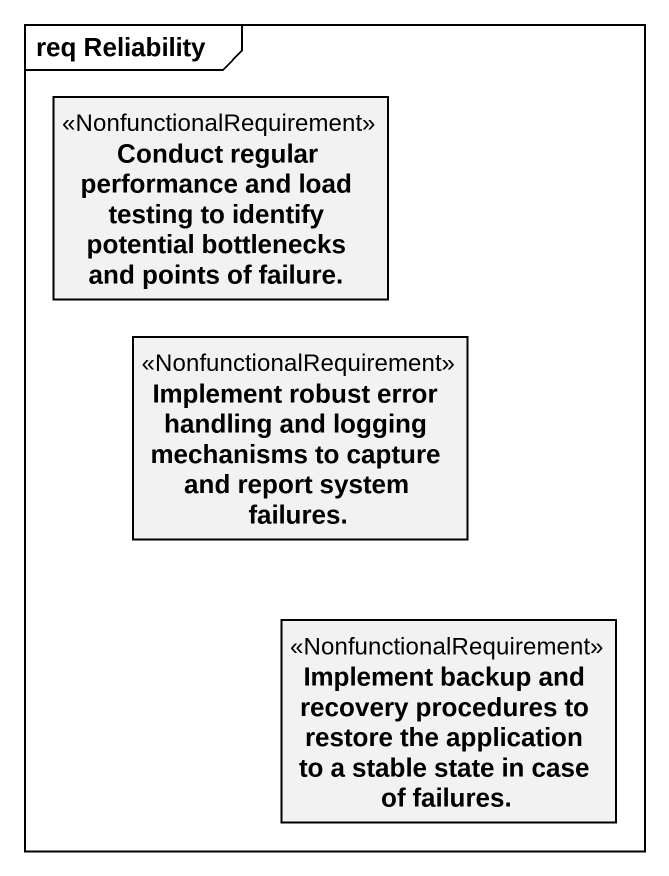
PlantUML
@startuml
mainframe req Reliability
hide circle
hide empty members
class "Conduct regular performance and load testing to identify potential bottlenecks and points of failure." as Conduct_regular_performance <<NonfunctionalRequirement>>
class "Implement robust error handling and logging mechanisms to capture and report system failures." as Implement_robust_error <<NonfunctionalRequirement>>
class "Implement backup and recovery procedures to restore the application to a stable state in case of failures." as Implement_backup_and <<NonfunctionalRequirement>>
@enduml
